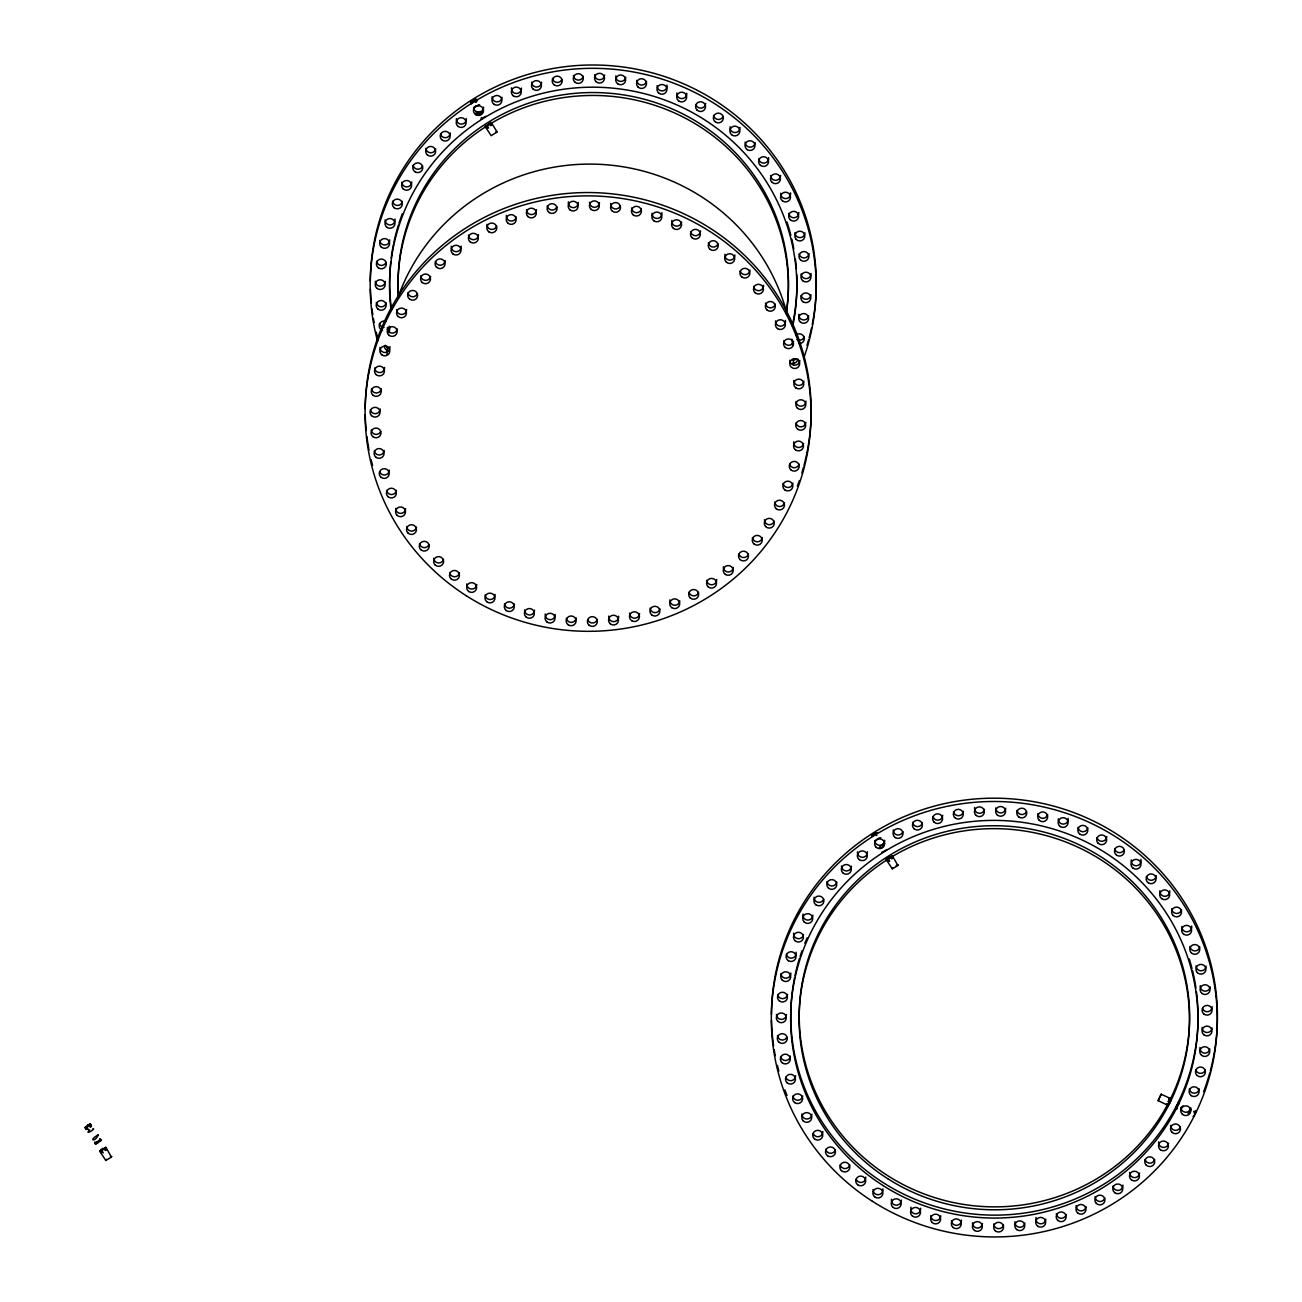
<?xml version="1.0" encoding="UTF-8"?>
<svg xmlns="http://www.w3.org/2000/svg" width="1302" height="1302" viewBox="0 0 1302 1302"><rect width="100%" height="100%" fill="white"/><g stroke="black" fill="none" stroke-linecap="round" stroke-linejoin="round"><path stroke-width="1.5" d="M473.619 107.48A4.996 4.883 2.3 0 0 476.304 111.581L477.541 112.021L477.395 115.341L476.174 114.918A4.996 4.883 2.3 0 1 473.602 109.531L473.814 107.415M87.755 1126.637L87.82 1125.058C97.145 1121.266 78.462 1132.594 87.82 1125.058M88.308 1129.599L86.99 1127.141M96.348 1141.903L97.406 1143.075L101.377 1140.015L99.815 1140.21M98.171 1142.57L98.236 1140.991L96.739 1142.131M99.766 1151.228L105.82 1147.241L111.435 1157.152L105.804 1160.456L99.766 1151.228L102.777 1148.364M103.249 1152.905L101.279 1149.503M473.602 109.531L474.807 106.731L479.592 104.746M474.791 107.285L475.8 105.967M476.174 114.918L476.304 111.581M483.416 110.165L481.187 114.202L478.697 114.755L478.827 112.135A4.996 4.883 2.3 0 0 483.595 107.057M488.608 128.133L487.29 125.676L485.207 126.571L491.163 135.685L497.12 131.99L491.18 122.469L485.125 126.44M874.244 835.054L874.293 833.475C883.619 829.683 864.935 840.994 874.293 833.475M886.239 859.629L892.293 855.658L897.924 865.553L892.293 868.873L886.239 859.629L889.25 856.781M889.738 861.322L888.42 858.864M1167.894 1101.459L1170.124 1102.094L1168.073 1105.414L1158.129 1100.662L1161.091 1094.201L1171.182 1098.807L1170.124 1102.094M1169.749 1102.973L1171.182 1098.807M1177.366 1106.195L1178.798 1102.029L1175.69 1108.62L1177.431 1104.617M1195.529 1111.387L1194.748 1114.496L1195.822 1110.85M884.546 843.354C882.561 850.304 873.658 849.636 884.53 843.338M1181.044 1107.384C1181.207 1114.333 1179.954 1108.1 1182.997 1105.886M1190.777 1109.613C1189.686 1115.423 1185.666 1114.87 1190.63 1109.922M477.395 115.341A4.996 4.883 2.3 0 0 483.449 111.012A4.996 4.883 2.3 0 0 478.257 105.706L478.322 104.957M1161.286 1094.168L1158.129 1100.662M1193.088 1116.53L1194.292 1115.277M874.944 840.604C874.358 842.166 878.573 837.04 880.901 837.788M1168.268 1104.503L1168.073 1105.414M1170.482 1101.232L1168.822 1100.434L1169.408 1098.969L1171.019 1099.734M105.804 1160.456L106.536 1159.317M892.196 868.743L893.009 867.718M793.634 381.307L794.008 380.428M491.277 122.616L487.29 125.676M105.918 1147.388L102.712 1149.943M892.391 855.805L889.185 858.36M1168.561 1103.819L1169.359 1102.224M1194.357 1113.763L1194.813 1112.917M483.416 110.149C483.644 113.388 475.035 113.274 478.697 114.755M1168.236 1105.284C1165.583 1104.975 1167.243 1102.68 1168.87 1104.438M470.575 102.467C472.919 104.469 481.48 94.297 470.575 102.467L471.536 103.932M96.136 1142.668L95.323 1143.97L97.406 1143.075M489.65 124.178L490.659 125.708L491.782 124.715L490.838 123.251M89.35 1125.644L90.343 1127.174L91.482 1126.181L90.05 1124.049M99.766 1141.577L99.017 1140.438L100.156 1139.445M104.306 1148.966L105.299 1150.48L106.439 1149.487L105.478 1148.022M890.78 857.367L891.772 858.897L892.912 857.904L891.951 856.439M89.789 1129.794C83.458 1136.141 96.332 1128.639 93.012 1128.622M485.776 116.317L480.666 119.198M886.89 849.506L883.163 851.899M896.101 865.57L898.347 864.902M475.783 106.471L478.257 105.706M475.751 101.019L476.874 100.612L475.914 99.147M485.5 126.554L486.46 128.019L487.583 127.612L486.574 126.099M495.704 131.99L497.218 131.714M85.2 1128.02L86.16 1129.501L87.267 1129.078L85.72 1126.735M100.14 1151.342L101.1 1152.807L102.223 1152.4L101.231 1150.87M110.361 1156.762L111.874 1156.502M886.629 859.759L887.59 861.224L888.696 860.801L887.704 859.287M882.561 852.208L881.698 852.257M91.026 1125.53L90.554 1123.919M477.541 112.021L478.827 112.135M1171.051 1098.953L1169.196 1098.546L1170.823 1099.311M1178.147 1103.087L1179.384 1103.673M1194.146 1111.176L1195.773 1111.957M1169.147 1099.653L1170.775 1100.434M1193.82 1111.957L1195.48 1112.754M1176.487 1107.644L1177.415 1108.767L1176.129 1108.165M1166.901 1104.161L1168.512 1104.942M475.409 99.261L476.841 101.393M474.758 99.505L476.337 101.882M490.317 123.69L491.277 125.187M474.709 100.872L475.702 102.386M471.682 101.41L472.675 102.939L471.064 101.963M481.301 117.571L482.049 118.71M485.972 126.392L486.948 127.873M891.431 856.879L892.407 858.376M875.823 834.061L876.816 835.575M887.101 859.58L888.078 861.078M100.97 1139.852L99.701 1138.811L100.938 1140.65M89.399 1124.277L90.977 1126.653M99.652 1139.917L100.417 1141.089M104.957 1148.478L105.934 1149.959M96.69 1143.498L94.834 1142.765L95.616 1143.953M85.232 1127.239L86.648 1129.355M94.867 1141.968L96.088 1143.791M100.628 1151.163L101.589 1152.661M100.173 1150.545L101.133 1152.01M1190.646 1107.888L1190.614 1108.686M775.308 304.196A4.996 4.883 2.3 0 1 765.462 303.106M750.001 270.067A4.996 4.883 2.3 0 1 740.138 270.897M763.542 285.236A4.996 4.883 2.3 0 1 759.18 290.655A4.996 4.883 2.3 0 1 753.614 286.391M734.865 254.997A4.996 4.883 2.3 0 1 729.511 260.14A4.996 4.883 2.3 0 1 724.986 254.264M785.432 320.422A4.996 4.883 2.3 0 1 780.777 326.167A4.996 4.883 2.3 0 1 775.536 320.894M792.951 483.156A4.996 4.883 2.3 0 1 783.055 483.514M784.536 502.686A4.996 4.883 2.3 0 1 774.657 502.084M578.267 202.461A4.996 4.883 2.3 0 1 572.978 207.653A4.996 4.883 2.3 0 1 568.388 201.859M774.185 521.305A4.996 4.883 2.3 0 1 764.404 519.742M762.305 537.58A4.996 4.883 2.3 0 1 752.393 537.58M733.335 567.444A4.996 4.883 2.3 0 1 728.013 571.985A4.996 4.883 2.3 0 1 723.375 566.777M748.487 553.855A4.996 4.883 2.3 0 1 738.836 554.147M716.67 579.471A4.996 4.883 2.3 0 1 712.161 584.777A4.996 4.883 2.3 0 1 706.709 580.383M698.621 592.345A4.996 4.883 2.3 0 1 688.97 592.296M679.823 600.906A4.996 4.883 2.3 0 1 674.338 605.235A4.996 4.883 2.3 0 1 669.895 599.88M659.951 608.831A4.996 4.883 2.3 0 1 650.072 608.115M599.506 202.575A4.996 4.883 2.3 0 1 594.363 207.295A4.996 4.883 2.3 0 1 589.513 202.266M620.305 205.976A4.996 4.883 2.3 0 1 610.719 203.47M641.447 208.955A4.996 4.883 2.3 0 1 631.584 207.994M661.888 212.649A4.996 4.883 2.3 0 1 657.298 218.459A4.996 4.883 2.3 0 1 651.993 213.251M700.557 230.91A4.996 4.883 2.3 0 1 690.727 232.098M681.646 222.105A4.996 4.883 2.3 0 1 675.884 226.092A4.996 4.883 2.3 0 1 671.783 220.477M718.004 243.995A4.996 4.883 2.3 0 1 708.402 242.986M793.504 358.896A4.996 4.883 2.3 0 0 791.111 367.018A4.996 4.883 2.3 0 0 799.509 364.983A4.996 4.883 2.3 0 0 793.504 358.896A203.258 198.441 2.3 0 1 793.357 364.869M405.638 508.659A4.996 4.883 2.3 0 1 400.495 513.379A4.996 4.883 2.3 0 1 395.645 508.35M396.475 490.398A4.996 4.883 2.3 0 1 386.58 490.398M389.347 470.087A4.996 4.883 2.3 0 1 379.582 471.633M799.835 360.394A4.996 4.883 2.3 0 1 794.757 365.178A4.996 4.883 2.3 0 1 789.842 360.215M793.602 341.336A4.996 4.883 2.3 0 1 783.706 340.847M803.904 381.226A4.996 4.883 2.3 0 1 794.008 381.356M805.954 401.081A4.996 4.883 2.3 0 1 801.186 406.175A4.996 4.883 2.3 0 1 795.961 401.504M803.578 443.396A4.996 4.883 2.3 0 1 797.882 447.465A4.996 4.883 2.3 0 1 793.699 441.883M805.84 422.304A4.996 4.883 2.3 0 1 795.961 423.02M799.168 464.163A4.996 4.883 2.3 0 1 789.517 464.228M555.173 614.43A4.996 4.883 2.3 0 1 549.949 619.687A4.996 4.883 2.3 0 1 545.278 613.942M576.233 617.929A4.996 4.883 2.3 0 1 566.337 618.417M534.52 610.166A4.996 4.883 2.3 0 1 529.426 614.951A4.996 4.883 2.3 0 1 524.527 609.971M514.388 603.916A4.996 4.883 2.3 0 1 504.476 604.03M495.102 594.477A4.996 4.883 2.3 0 1 490.333 599.555A4.996 4.883 2.3 0 1 485.125 594.9M476.76 584.468A4.996 4.883 2.3 0 1 471.503 589.074A4.996 4.883 2.3 0 1 466.783 583.914M459.525 572.75A4.996 4.883 2.3 0 1 449.629 572.489M443.575 559.388A4.996 4.883 2.3 0 1 433.745 558.184M429.058 544.562A4.996 4.883 2.3 0 1 419.456 543.683M416.542 527.196A4.996 4.883 2.3 0 1 406.647 526.594M365.211 408.812A222.984 217.711 2.3 0 1 616.969 194.421A222.984 217.711 2.3 0 1 804.001 465.4M803.497 467.304A222.984 217.711 2.3 0 1 801.837 473M799.379 480.519A222.984 217.711 2.3 0 1 797.361 486.102M372.584 465.449A222.984 217.711 2.3 0 1 371.119 459.687M369.036 450.036A222.984 217.711 2.3 0 1 366.871 436.382M366.204 430.49A222.984 217.711 2.3 0 1 365.26 414.72M461.136 246.111A4.996 4.883 2.3 0 1 456.253 251.693A4.996 4.883 2.3 0 1 451.224 246.241M478.469 234.62A4.996 4.883 2.3 0 1 473.716 239.698A4.996 4.883 2.3 0 1 468.492 235.027M496.68 226.109A4.996 4.883 2.3 0 1 486.932 224.302M516.259 216.946A4.996 4.883 2.3 0 1 510.547 220.998A4.996 4.883 2.3 0 1 506.38 215.416M536.473 209.687A4.996 4.883 2.3 0 1 531.525 214.586A4.996 4.883 2.3 0 1 526.48 209.736M556.898 206.937A4.996 4.883 2.3 0 1 547.279 206.041M384.204 450.443A4.996 4.883 2.3 0 1 374.309 451.045M380.705 431.613A4.996 4.883 2.3 0 1 371.184 430.034M380.2 408.909A4.996 4.883 2.3 0 1 370.37 410.097M384.611 367.424A4.996 4.883 2.3 0 1 379.907 372.567A4.996 4.883 2.3 0 1 374.634 367.961M381.323 388.696A4.996 4.883 2.3 0 1 371.428 388.924M389.835 346.592A4.996 4.883 2.3 0 1 385.408 352.5A4.996 4.883 2.3 0 1 379.972 347.422M406.615 309.502A4.996 4.883 2.3 0 1 401.716 314.466A4.996 4.883 2.3 0 1 396.622 309.681M397.256 328.901A4.996 4.883 2.3 0 1 391.609 333.035A4.996 4.883 2.3 0 1 387.378 327.502M417.486 293.617A4.996 4.883 2.3 0 1 407.868 292.852M430.604 276.415A4.996 4.883 2.3 0 1 420.709 275.926M445.186 260.514A4.996 4.883 2.3 0 1 435.356 261.604M639.575 613.535A4.996 4.883 2.3 0 1 634.383 618.19A4.996 4.883 2.3 0 1 629.598 613.096M597.325 619.361A4.996 4.883 2.3 0 1 587.674 619.54M618.613 616.204A4.996 4.883 2.3 0 1 613.6 621.656A4.996 4.883 2.3 0 1 608.718 616.074M387.003 354.307A203.258 198.441 2.3 0 1 387.491 346.397M389.103 332.645A203.258 198.441 2.3 0 1 390.095 326.786M397.745 298.093A203.258 198.441 2.3 0 1 599.18 164.312A203.258 198.441 2.3 0 1 787.564 315.849M791.909 339.204A203.258 198.441 2.3 0 1 792.544 345.111M391.121 310.413A203.649 198.815 2.3 0 1 601.264 87.364A203.649 198.815 2.3 0 1 792.592 326.737M796.726 274.543A203.649 198.815 2.3 0 1 792.706 323.824M391.495 309.469A203.649 198.815 2.3 0 1 390.763 261.995M391.218 258.056A203.649 198.815 2.3 0 1 393.481 244.353M393.888 242.416A203.649 198.815 2.3 0 1 398.396 225.132M398.982 223.244A203.649 198.815 2.3 0 1 402.269 213.87M786.961 222.007A203.649 198.815 2.3 0 1 790.884 235.353M791.828 239.21A203.649 198.815 2.3 0 1 793.829 248.942M795.343 258.74A203.649 198.815 2.3 0 1 796.368 268.603M398.656 297.035A195.202 190.564 2.3 0 1 601.036 92.702A195.202 190.564 2.3 0 1 786.164 312.789M398.396 298.044A195.202 190.564 2.3 0 1 600.922 95.616A195.202 190.564 2.3 0 1 786.327 313.815M377.58 341.205A222.984 217.711 2.3 0 1 601.817 68.501A222.984 217.711 2.3 0 1 803.708 358.148M370.321 281.248A222.984 217.711 2.3 0 1 615.065 66.076A222.984 217.711 2.3 0 1 812.253 324.377M811.455 328.234A222.984 217.711 2.3 0 1 809.128 337.836M808.607 339.741A222.984 217.711 2.3 0 1 806.963 345.437M378.247 339.789A222.984 217.711 2.3 0 1 376.245 332.124M374.162 322.473A222.984 217.711 2.3 0 1 373.446 318.583M372.811 314.693A222.984 217.711 2.3 0 1 371.981 308.818M371.33 302.927A222.984 217.711 2.3 0 1 370.435 289.142M450.313 132.95A4.996 4.883 2.3 0 1 440.467 134.041M795.766 335.265A4.996 4.883 2.3 0 1 803.92 336.811A4.996 4.883 2.3 0 1 799.363 343.582M797.947 358.929A4.996 4.883 2.3 0 1 792.511 363.323M388.208 350.743A4.996 4.883 2.3 0 1 384.35 346.137M389.2 326.2A4.996 4.883 2.3 0 1 387.491 329.552M382.593 330.48A4.996 4.883 2.3 0 1 379.484 324.279A4.996 4.883 2.3 0 1 385.815 321.252M388.354 347.422A4.996 4.883 2.3 0 1 385.246 345.242M384.009 327.404A4.996 4.883 2.3 0 1 379.435 323.482M386.206 302.845A4.996 4.883 2.3 0 1 376.311 302.471M385.311 281.346A4.996 4.883 2.3 0 1 380.298 286.196A4.996 4.883 2.3 0 1 375.318 281.281M386.141 262.369A4.996 4.883 2.3 0 1 376.538 261.36M389.737 239.861A4.996 4.883 2.3 0 1 385.034 245.004A4.996 4.883 2.3 0 1 379.761 240.398M394.962 219.029A4.996 4.883 2.3 0 1 390.519 224.937A4.996 4.883 2.3 0 1 385.099 219.859M402.383 201.338A4.996 4.883 2.3 0 1 392.488 201.224M411.741 181.938A4.996 4.883 2.3 0 1 406.842 186.902A4.996 4.883 2.3 0 1 401.748 182.117M422.613 166.054A4.996 4.883 2.3 0 1 412.994 165.289M435.714 148.851A4.996 4.883 2.3 0 1 425.819 148.363M723.131 116.431A4.996 4.883 2.3 0 1 713.529 115.422M739.992 127.433A4.996 4.883 2.3 0 1 734.637 132.576A4.996 4.883 2.3 0 1 730.113 126.717M466.246 118.563A4.996 4.883 2.3 0 1 461.38 124.129A4.996 4.883 2.3 0 1 456.351 118.677M502.035 97.292A4.996 4.883 2.3 0 1 496.778 101.882A4.996 4.883 2.3 0 1 492.058 96.739M521.418 88.097A4.996 4.883 2.3 0 1 516.324 93.5A4.996 4.883 2.3 0 1 511.507 87.852M541.599 82.124A4.996 4.883 2.3 0 1 536.636 87.022A4.996 4.883 2.3 0 1 531.607 82.172M562.008 79.373A4.996 4.883 2.3 0 1 552.406 78.478M583.312 76.167A4.996 4.883 2.3 0 1 573.417 75.565M604.633 75.011A4.996 4.883 2.3 0 1 599.49 79.731A4.996 4.883 2.3 0 1 594.64 74.702M625.757 77.176A4.996 4.883 2.3 0 1 620.159 81.375A4.996 4.883 2.3 0 1 615.846 75.907M646.557 81.391A4.996 4.883 2.3 0 1 636.711 80.431M667.015 85.086A4.996 4.883 2.3 0 1 662.425 90.896A4.996 4.883 2.3 0 1 657.119 85.688M686.805 93.272A4.996 4.883 2.3 0 1 681.662 98.61A4.996 4.883 2.3 0 1 676.91 92.914M705.684 103.346A4.996 4.883 2.3 0 1 695.854 104.534M796.303 358.896A4.996 4.883 2.3 0 1 792.641 360.003M755.127 142.504A4.996 4.883 2.3 0 1 749.919 147.159A4.996 4.883 2.3 0 1 745.135 142.064M768.668 157.672A4.996 4.883 2.3 0 1 764.307 163.092A4.996 4.883 2.3 0 1 758.74 158.828M780.582 175.379A4.996 4.883 2.3 0 1 775.683 180.343A4.996 4.883 2.3 0 1 770.589 175.558M790.558 192.859A4.996 4.883 2.3 0 1 785.903 198.604A4.996 4.883 2.3 0 1 780.663 193.331M798.777 212.503A4.996 4.883 2.3 0 1 794.22 217.76A4.996 4.883 2.3 0 1 788.817 213.284M804.962 232.83A4.996 4.883 2.3 0 1 799.884 237.615A4.996 4.883 2.3 0 1 794.969 232.651M809.03 253.662A4.996 4.883 2.3 0 1 799.119 253.792M811.081 273.518A4.996 4.883 2.3 0 1 806.312 278.612A4.996 4.883 2.3 0 1 801.088 273.941M810.967 294.74A4.996 4.883 2.3 0 1 801.088 295.456M808.705 315.833A4.996 4.883 2.3 0 1 802.992 319.901A4.996 4.883 2.3 0 1 798.826 314.319M804.294 336.6A4.996 4.883 2.3 0 1 797.003 339.61M771.451 1014.437A222.984 217.711 2.3 0 1 1023.209 800.063A222.984 217.711 2.3 0 1 1210.258 1071.041M1209.737 1072.946A222.984 217.711 2.3 0 1 1203.601 1091.727M787.026 1095.454A222.984 217.711 2.3 0 1 784.878 1089.92M778.84 1071.074A222.984 217.711 2.3 0 1 777.375 1065.329M775.276 1055.662A222.984 217.711 2.3 0 1 774.234 1049.835M773.632 1045.929A222.984 217.711 2.3 0 1 771.5 1020.361M1196.473 991.929A203.649 198.815 2.3 0 1 987.355 1215.01A203.649 198.815 2.3 0 1 794.611 977.542M795.001 975.605A203.649 198.815 2.3 0 1 799.509 958.321M800.112 956.433A203.649 198.815 2.3 0 1 802.016 950.786M804.831 943.348A203.649 198.815 2.3 0 1 807.142 937.847M1189.296 958.988A203.649 198.815 2.3 0 1 1191.997 968.542M1192.486 970.462A203.649 198.815 2.3 0 1 1195.92 987.99M1167.227 1105.235A195.202 190.564 2.3 0 1 830.481 1119.427A195.202 190.564 2.3 0 1 982.701 826.054A195.202 190.564 2.3 0 1 1169.863 1100.157M884.725 840.246A4.996 4.883 2.3 0 1 879.957 845.323A4.996 4.883 2.3 0 1 874.732 840.669M902.921 831.734A4.996 4.883 2.3 0 1 893.188 829.927M922.5 822.571A4.996 4.883 2.3 0 1 912.604 822.327M942.729 815.312A4.996 4.883 2.3 0 1 932.916 816.631M963.431 811.325A4.996 4.883 2.3 0 1 953.52 811.683M984.442 809.356A4.996 4.883 2.3 0 1 978.583 813.213A4.996 4.883 2.3 0 1 974.628 807.484M1005.746 808.2A4.996 4.883 2.3 0 1 1000.62 812.92A4.996 4.883 2.3 0 1 995.77 807.891M1026.546 811.602A4.996 4.883 2.3 0 1 1016.976 810.365M1047.687 814.58A4.996 4.883 2.3 0 1 1037.824 813.62M1068.128 818.274A4.996 4.883 2.3 0 1 1063.555 824.085A4.996 4.883 2.3 0 1 1058.249 818.877M1087.886 827.746A4.996 4.883 2.3 0 1 1077.991 827.372M1106.798 836.535A4.996 4.883 2.3 0 1 1096.984 837.739M1124.261 849.62A4.996 4.883 2.3 0 1 1114.658 848.627M1140.878 859.385A4.996 4.883 2.3 0 1 1136.418 865.765A4.996 4.883 2.3 0 1 1131.243 859.906M1156.241 875.693A4.996 4.883 2.3 0 1 1146.378 876.523M1169.782 890.877A4.996 4.883 2.3 0 1 1164.769 896.329A4.996 4.883 2.3 0 1 1159.887 890.747M1181.549 909.821A4.996 4.883 2.3 0 1 1171.702 908.747M1191.688 926.048A4.996 4.883 2.3 0 1 1187.033 931.793A4.996 4.883 2.3 0 1 1181.793 926.536M1199.842 946.961A4.996 4.883 2.3 0 1 1189.947 946.473M1206.075 966.035A4.996 4.883 2.3 0 1 1200.997 970.804A4.996 4.883 2.3 0 1 1196.082 965.84M1210.16 986.867A4.996 4.883 2.3 0 1 1204.61 991.131A4.996 4.883 2.3 0 1 1200.232 985.712M1212.195 1006.706A4.996 4.883 2.3 0 1 1202.446 1008.383M1212.097 1027.929A4.996 4.883 2.3 0 1 1206.824 1032.519A4.996 4.883 2.3 0 1 1202.12 1027.376M1209.818 1049.038A4.996 4.883 2.3 0 1 1204.122 1053.09A4.996 4.883 2.3 0 1 1199.956 1047.508M1205.424 1069.805A4.996 4.883 2.3 0 1 1195.773 1069.853M1199.207 1088.797A4.996 4.883 2.3 0 1 1189.296 1089.139M1190.793 1108.327A4.996 4.883 2.3 0 1 1180.898 1107.709M1180.426 1126.93A4.996 4.883 2.3 0 1 1170.644 1125.367M1168.545 1143.205A4.996 4.883 2.3 0 1 1162.946 1147.404A4.996 4.883 2.3 0 1 1158.65 1141.935M1154.728 1159.48A4.996 4.883 2.3 0 1 1145.093 1159.773M1139.592 1173.069A4.996 4.883 2.3 0 1 1134.27 1177.61A4.996 4.883 2.3 0 1 1129.615 1172.402M1122.91 1185.097A4.996 4.883 2.3 0 1 1118.402 1190.419A4.996 4.883 2.3 0 1 1112.966 1186.008M1104.861 1197.986A4.996 4.883 2.3 0 1 1095.047 1196.652M1086.063 1206.547A4.996 4.883 2.3 0 1 1080.579 1210.876A4.996 4.883 2.3 0 1 1076.136 1205.506M1066.192 1214.457A4.996 4.883 2.3 0 1 1056.313 1213.741M1045.832 1219.16A4.996 4.883 2.3 0 1 1039.972 1223.75A4.996 4.883 2.3 0 1 1036.066 1217.484M1024.853 1223.115A4.996 4.883 2.3 0 1 1019.206 1227.233A4.996 4.883 2.3 0 1 1014.958 1221.715M1003.582 1225.003A4.996 4.883 2.3 0 1 993.735 1223.913M982.473 1223.554A4.996 4.883 2.3 0 1 977.102 1228.03A4.996 4.883 2.3 0 1 972.513 1222.773M961.429 1220.055A4.996 4.883 2.3 0 1 956.856 1225.312A4.996 4.883 2.3 0 1 951.469 1220.837M940.76 1215.791A4.996 4.883 2.3 0 1 935.682 1220.576A4.996 4.883 2.3 0 1 930.767 1215.612M920.612 1208.272A4.996 4.883 2.3 0 1 916.396 1213.789A4.996 4.883 2.3 0 1 910.733 1209.656M910.7 1208.386A4.996 4.883 2.3 0 1 911.026 1207.149M901.342 1200.102A4.996 4.883 2.3 0 1 895.922 1205.164A4.996 4.883 2.3 0 1 891.479 1199.256M882.902 1188.84A4.996 4.883 2.3 0 1 878.394 1194.699A4.996 4.883 2.3 0 1 873.024 1189.556M865.814 1177.106A4.996 4.883 2.3 0 1 856.179 1179.368M849.815 1165.03A4.996 4.883 2.3 0 1 840.164 1165.078M835.298 1150.203A4.996 4.883 2.3 0 1 825.696 1149.308M822.864 1131.552A4.996 4.883 2.3 0 1 813.148 1133.472M811.895 1114.284A4.996 4.883 2.3 0 1 806.752 1119.004A4.996 4.883 2.3 0 1 801.902 1113.975M802.732 1096.024A4.996 4.883 2.3 0 1 792.82 1096.024M795.603 1075.712A4.996 4.883 2.3 0 1 785.822 1077.259M790.444 1056.068A4.996 4.883 2.3 0 1 780.565 1056.671M786.945 1037.255A4.996 4.883 2.3 0 1 777.424 1035.66M786.441 1014.535A4.996 4.883 2.3 0 1 781.412 1019.385A4.996 4.883 2.3 0 1 776.448 1014.47M787.58 994.321A4.996 4.883 2.3 0 1 777.668 994.565M790.851 973.05A4.996 4.883 2.3 0 1 786.148 978.193A4.996 4.883 2.3 0 1 780.875 973.603M796.075 952.218A4.996 4.883 2.3 0 1 792.3 958.028A4.996 4.883 2.3 0 1 786.327 954.317M803.513 934.527A4.996 4.883 2.3 0 1 797.849 938.661A4.996 4.883 2.3 0 1 793.618 933.143M812.855 915.127A4.996 4.883 2.3 0 1 807.321 920.058A4.996 4.883 2.3 0 1 803.025 914.037M823.727 899.243A4.996 4.883 2.3 0 1 814.043 897.208M836.844 882.04A4.996 4.883 2.3 0 1 826.949 881.552M851.443 866.156A4.996 4.883 2.3 0 1 846.365 870.94A4.996 4.883 2.3 0 1 841.45 865.96M867.376 851.752A4.996 4.883 2.3 0 1 862.494 857.318A4.996 4.883 2.3 0 1 857.465 851.866M98.073 1134.937C96.088 1141.887 87.185 1141.219 98.057 1134.937M766.862 309.86A4.996 4.883 2.3 0 0 775.178 307.532A4.996 4.883 2.3 0 0 768.929 301.657A4.996 4.883 2.3 0 0 766.862 309.86M755.355 292.966A4.996 4.883 2.3 0 0 763.395 289.841A4.996 4.883 2.3 0 0 756.592 284.617A4.996 4.883 2.3 0 0 755.355 292.966M742.205 277.277A4.996 4.883 2.3 0 0 749.871 273.387A4.996 4.883 2.3 0 0 742.563 268.847A4.996 4.883 2.3 0 0 742.205 277.277M726.418 262.239A4.996 4.883 2.3 0 0 734.637 259.586A4.996 4.883 2.3 0 0 728.176 253.955A4.996 4.883 2.3 0 0 726.418 262.239M777.554 328.641A4.996 4.883 2.3 0 0 785.366 325.012A4.996 4.883 2.3 0 0 778.238 320.211A4.996 4.883 2.3 0 0 777.554 328.641M765.625 526.561A4.996 4.883 2.3 0 0 774.055 524.625A4.996 4.883 2.3 0 0 768.115 518.473A4.996 4.883 2.3 0 0 765.625 526.561M784.96 490.008A4.996 4.883 2.3 0 0 792.82 486.492A4.996 4.883 2.3 0 0 785.757 481.594A4.996 4.883 2.3 0 0 784.96 490.008M776.236 508.757A4.996 4.883 2.3 0 0 784.406 506.022A4.996 4.883 2.3 0 0 777.88 500.456A4.996 4.883 2.3 0 0 776.236 508.757M569.869 209.785A4.996 4.883 2.3 0 0 578.055 207.051A4.996 4.883 2.3 0 0 571.529 201.501A4.996 4.883 2.3 0 0 569.869 209.785M754.183 544.138A4.996 4.883 2.3 0 0 762.175 540.9A4.996 4.883 2.3 0 0 755.29 535.757A4.996 4.883 2.3 0 0 754.183 544.138M740.073 559.616A4.996 4.883 2.3 0 0 748.357 557.175A4.996 4.883 2.3 0 0 742.042 551.381A4.996 4.883 2.3 0 0 740.073 559.616M725.442 574.475A4.996 4.883 2.3 0 0 733.205 570.764A4.996 4.883 2.3 0 0 726.011 566.044A4.996 4.883 2.3 0 0 725.442 574.475M708.369 587.007A4.996 4.883 2.3 0 0 716.474 584.077A4.996 4.883 2.3 0 0 709.818 578.674A4.996 4.883 2.3 0 0 708.369 587.007M690.109 597.813A4.996 4.883 2.3 0 0 698.49 595.681A4.996 4.883 2.3 0 0 692.387 589.66A4.996 4.883 2.3 0 0 690.109 597.813M671.783 607.66A4.996 4.883 2.3 0 0 679.693 604.242A4.996 4.883 2.3 0 0 672.695 599.262A4.996 4.883 2.3 0 0 671.783 607.66M651.602 614.804A4.996 4.883 2.3 0 0 659.805 612.168A4.996 4.883 2.3 0 0 653.344 606.52A4.996 4.883 2.3 0 0 651.602 614.804M590.75 209.069A4.996 4.883 2.3 0 0 599.164 207.148A4.996 4.883 2.3 0 0 593.224 200.996A4.996 4.883 2.3 0 0 590.75 209.069M612.51 211.298A4.996 4.883 2.3 0 0 620.501 208.06A4.996 4.883 2.3 0 0 613.633 202.917A4.996 4.883 2.3 0 0 612.51 211.298M633.016 214.716A4.996 4.883 2.3 0 0 641.3 212.275A4.996 4.883 2.3 0 0 634.985 206.497A4.996 4.883 2.3 0 0 633.016 214.716M654.076 220.966A4.996 4.883 2.3 0 0 661.839 217.255A4.996 4.883 2.3 0 0 654.646 212.535A4.996 4.883 2.3 0 0 654.076 220.966M691.883 237.615A4.996 4.883 2.3 0 0 700.248 235.483A4.996 4.883 2.3 0 0 694.161 229.477A4.996 4.883 2.3 0 0 691.883 237.615M673.394 228.371A4.996 4.883 2.3 0 0 681.499 225.441A4.996 4.883 2.3 0 0 674.843 220.038A4.996 4.883 2.3 0 0 673.394 228.371M710.274 249.496A4.996 4.883 2.3 0 0 718.183 246.078A4.996 4.883 2.3 0 0 711.185 241.098A4.996 4.883 2.3 0 0 710.274 249.496M785.318 347.488A4.996 4.883 2.3 0 0 793.455 344.656A4.996 4.883 2.3 0 0 786.864 339.187A4.996 4.883 2.3 0 0 785.318 347.488M795.831 387.882A4.996 4.883 2.3 0 0 803.773 384.562A4.996 4.883 2.3 0 0 796.84 379.5A4.996 4.883 2.3 0 0 795.831 387.882M797.459 408.21A4.996 4.883 2.3 0 0 805.71 405.671A4.996 4.883 2.3 0 0 799.314 399.974A4.996 4.883 2.3 0 0 797.459 408.21M797.996 429.432A4.996 4.883 2.3 0 0 805.71 425.624A4.996 4.883 2.3 0 0 798.468 421.002A4.996 4.883 2.3 0 0 797.996 429.432M795.376 449.76A4.996 4.883 2.3 0 0 803.448 446.732A4.996 4.883 2.3 0 0 796.71 441.411A4.996 4.883 2.3 0 0 795.376 449.76M790.705 469.729A4.996 4.883 2.3 0 0 799.037 467.499A4.996 4.883 2.3 0 0 792.869 461.559A4.996 4.883 2.3 0 0 790.705 469.729M527.847 216.506A4.996 4.883 2.3 0 0 536.18 214.277A4.996 4.883 2.3 0 0 530.012 208.336A4.996 4.883 2.3 0 0 527.847 216.506M549.184 212.535A4.996 4.883 2.3 0 0 557.044 209.02A4.996 4.883 2.3 0 0 549.981 204.121A4.996 4.883 2.3 0 0 549.184 212.535M453.063 254.036A4.996 4.883 2.3 0 0 461.022 250.716A4.996 4.883 2.3 0 0 454.072 245.655A4.996 4.883 2.3 0 0 453.063 254.036M469.989 241.749A4.996 4.883 2.3 0 0 478.225 239.21A4.996 4.883 2.3 0 0 471.845 233.497A4.996 4.883 2.3 0 0 469.989 241.749M466.181 595.681A222.984 217.711 2.3 0 0 810.707 425.9A222.984 217.711 2.3 0 0 487.273 219.192A222.984 217.711 2.3 0 0 466.181 595.681M489.064 231.984A4.996 4.883 2.3 0 0 496.778 228.175A4.996 4.883 2.3 0 0 489.536 223.553A4.996 4.883 2.3 0 0 489.064 231.984M508.057 223.293A4.996 4.883 2.3 0 0 516.129 220.266A4.996 4.883 2.3 0 0 509.391 214.944A4.996 4.883 2.3 0 0 508.057 223.293M631.779 620.761A4.996 4.883 2.3 0 0 639.445 616.855A4.996 4.883 2.3 0 0 632.137 612.314A4.996 4.883 2.3 0 0 631.779 620.761M610.443 623.935A4.996 4.883 2.3 0 0 618.466 620.81A4.996 4.883 2.3 0 0 611.663 615.569A4.996 4.883 2.3 0 0 610.443 623.935M588.878 625.025A4.996 4.883 2.3 0 0 597.195 622.698A4.996 4.883 2.3 0 0 590.945 616.822A4.996 4.883 2.3 0 0 588.878 625.025M568.29 624.879A4.996 4.883 2.3 0 0 576.102 621.249A4.996 4.883 2.3 0 0 568.974 616.448A4.996 4.883 2.3 0 0 568.29 624.879M546.84 621.868A4.996 4.883 2.3 0 0 554.977 619.02A4.996 4.883 2.3 0 0 548.37 613.551A4.996 4.883 2.3 0 0 546.84 621.868M525.796 616.774A4.996 4.883 2.3 0 0 534.194 614.756A4.996 4.883 2.3 0 0 528.173 608.652A4.996 4.883 2.3 0 0 525.796 616.774M506.299 610.573A4.996 4.883 2.3 0 0 514.257 607.237A4.996 4.883 2.3 0 0 507.308 602.175A4.996 4.883 2.3 0 0 506.299 610.573M486.606 601.605A4.996 4.883 2.3 0 0 494.858 599.066A4.996 4.883 2.3 0 0 488.462 593.354A4.996 4.883 2.3 0 0 486.606 601.605M468.915 591.596A4.996 4.883 2.3 0 0 476.63 587.804A4.996 4.883 2.3 0 0 469.387 583.166A4.996 4.883 2.3 0 0 468.915 591.596M451.322 579.097A4.996 4.883 2.3 0 0 459.394 576.07A4.996 4.883 2.3 0 0 452.657 570.748A4.996 4.883 2.3 0 0 451.322 579.097M435.096 564.954A4.996 4.883 2.3 0 0 443.445 562.724A4.996 4.883 2.3 0 0 437.277 556.784A4.996 4.883 2.3 0 0 435.096 564.954M421.36 550.176A4.996 4.883 2.3 0 0 429.221 546.645A4.996 4.883 2.3 0 0 422.141 541.762A4.996 4.883 2.3 0 0 421.36 550.176M408.226 533.267A4.996 4.883 2.3 0 0 416.396 530.516A4.996 4.883 2.3 0 0 409.87 524.966A4.996 4.883 2.3 0 0 408.226 533.267M396.882 515.153A4.996 4.883 2.3 0 0 405.296 513.232A4.996 4.883 2.3 0 0 399.372 507.08A4.996 4.883 2.3 0 0 396.882 515.153M388.354 496.957A4.996 4.883 2.3 0 0 396.345 493.718A4.996 4.883 2.3 0 0 389.477 488.575A4.996 4.883 2.3 0 0 388.354 496.957M380.802 477.102A4.996 4.883 2.3 0 0 389.086 474.677A4.996 4.883 2.3 0 0 382.772 468.883A4.996 4.883 2.3 0 0 380.802 477.102M376.294 457.474A4.996 4.883 2.3 0 0 384.074 453.763A4.996 4.883 2.3 0 0 376.88 449.044A4.996 4.883 2.3 0 0 376.294 457.474M372.844 436.658A4.996 4.883 2.3 0 0 380.949 433.729A4.996 4.883 2.3 0 0 374.276 428.342A4.996 4.883 2.3 0 0 372.844 436.658M371.509 415.631A4.996 4.883 2.3 0 0 379.891 413.499A4.996 4.883 2.3 0 0 373.788 407.477A4.996 4.883 2.3 0 0 371.509 415.631M373.283 395.434A4.996 4.883 2.3 0 0 381.193 392.016A4.996 4.883 2.3 0 0 374.195 387.036A4.996 4.883 2.3 0 0 373.283 395.434M376.164 374.65A4.996 4.883 2.3 0 0 384.383 372.014A4.996 4.883 2.3 0 0 377.922 366.383A4.996 4.883 2.3 0 0 376.164 374.65M382.153 355.072A4.996 4.883 2.3 0 0 389.819 351.182A4.996 4.883 2.3 0 0 382.511 346.641A4.996 4.883 2.3 0 0 382.153 355.072M389.103 335.363A4.996 4.883 2.3 0 0 397.126 332.222A4.996 4.883 2.3 0 0 390.323 326.997A4.996 4.883 2.3 0 0 389.103 335.363M398.021 316.419A4.996 4.883 2.3 0 0 406.338 314.091A4.996 4.883 2.3 0 0 400.105 308.232A4.996 4.883 2.3 0 0 398.021 316.419M409.805 299.314A4.996 4.883 2.3 0 0 417.633 295.7A4.996 4.883 2.3 0 0 410.504 290.883A4.996 4.883 2.3 0 0 409.805 299.314M422.32 282.567A4.996 4.883 2.3 0 0 430.457 279.735A4.996 4.883 2.3 0 0 423.866 274.266A4.996 4.883 2.3 0 0 422.32 282.567M436.479 267.138A4.996 4.883 2.3 0 0 444.861 265.103A4.996 4.883 2.3 0 0 438.855 259.017A4.996 4.883 2.3 0 0 436.479 267.138M441.59 139.574A4.996 4.883 2.3 0 0 449.987 137.54A4.996 4.883 2.3 0 0 443.982 131.453A4.996 4.883 2.3 0 0 441.59 139.574M458.19 126.489A4.996 4.883 2.3 0 0 466.132 123.153A4.996 4.883 2.3 0 0 459.199 118.091A4.996 4.883 2.3 0 0 458.19 126.489M494.19 104.42A4.996 4.883 2.3 0 0 501.905 100.612A4.996 4.883 2.3 0 0 494.662 95.99A4.996 4.883 2.3 0 0 494.19 104.42M513.183 95.73A4.996 4.883 2.3 0 0 521.239 92.702A4.996 4.883 2.3 0 0 514.502 87.397A4.996 4.883 2.3 0 0 513.183 95.73M532.957 88.943A4.996 4.883 2.3 0 0 541.307 86.713A4.996 4.883 2.3 0 0 535.138 80.773A4.996 4.883 2.3 0 0 532.957 88.943M554.31 84.972A4.996 4.883 2.3 0 0 562.171 81.456A4.996 4.883 2.3 0 0 555.108 76.558A4.996 4.883 2.3 0 0 554.31 84.972M574.996 82.238A4.996 4.883 2.3 0 0 583.182 79.487A4.996 4.883 2.3 0 0 576.64 73.937A4.996 4.883 2.3 0 0 574.996 82.238M595.86 81.521A4.996 4.883 2.3 0 0 604.291 79.585A4.996 4.883 2.3 0 0 598.35 73.433A4.996 4.883 2.3 0 0 595.86 81.521M617.636 83.735A4.996 4.883 2.3 0 0 625.627 80.496A4.996 4.883 2.3 0 0 618.759 75.353A4.996 4.883 2.3 0 0 617.636 83.735M638.143 87.153A4.996 4.883 2.3 0 0 646.427 84.711A4.996 4.883 2.3 0 0 640.112 78.934A4.996 4.883 2.3 0 0 638.143 87.153M659.186 93.402A4.996 4.883 2.3 0 0 666.966 89.692A4.996 4.883 2.3 0 0 659.772 84.972A4.996 4.883 2.3 0 0 659.186 93.402M678.521 100.807A4.996 4.883 2.3 0 0 686.626 97.878A4.996 4.883 2.3 0 0 679.953 92.475A4.996 4.883 2.3 0 0 678.521 100.807M697.009 110.068A4.996 4.883 2.3 0 0 705.375 107.936A4.996 4.883 2.3 0 0 699.288 101.914A4.996 4.883 2.3 0 0 697.009 110.068M715.4 121.949A4.996 4.883 2.3 0 0 723.31 118.515A4.996 4.883 2.3 0 0 716.295 113.534A4.996 4.883 2.3 0 0 715.4 121.949M731.545 134.676A4.996 4.883 2.3 0 0 739.764 132.039A4.996 4.883 2.3 0 0 733.303 126.392A4.996 4.883 2.3 0 0 731.545 134.676M747.315 149.714A4.996 4.883 2.3 0 0 754.997 145.824A4.996 4.883 2.3 0 0 747.69 141.283A4.996 4.883 2.3 0 0 747.315 149.714M760.482 165.403A4.996 4.883 2.3 0 0 768.522 162.278A4.996 4.883 2.3 0 0 761.703 157.054A4.996 4.883 2.3 0 0 760.482 165.403M771.988 182.296A4.996 4.883 2.3 0 0 780.305 179.969A4.996 4.883 2.3 0 0 774.055 174.094A4.996 4.883 2.3 0 0 771.988 182.296M782.681 201.078A4.996 4.883 2.3 0 0 790.493 197.465A4.996 4.883 2.3 0 0 783.365 192.647A4.996 4.883 2.3 0 0 782.681 201.078M790.444 219.94A4.996 4.883 2.3 0 0 798.582 217.092A4.996 4.883 2.3 0 0 791.974 211.624A4.996 4.883 2.3 0 0 790.444 219.94M796.238 239.454A4.996 4.883 2.3 0 0 804.636 237.42A4.996 4.883 2.3 0 0 798.614 231.333A4.996 4.883 2.3 0 0 796.238 239.454M800.958 260.319A4.996 4.883 2.3 0 0 808.9 256.999A4.996 4.883 2.3 0 0 801.967 251.937A4.996 4.883 2.3 0 0 800.958 260.319M802.585 280.646A4.996 4.883 2.3 0 0 810.837 278.123A4.996 4.883 2.3 0 0 804.441 272.411A4.996 4.883 2.3 0 0 802.585 280.646M803.122 301.869A4.996 4.883 2.3 0 0 810.837 298.06A4.996 4.883 2.3 0 0 803.594 293.438A4.996 4.883 2.3 0 0 803.122 301.869M800.502 322.196A4.996 4.883 2.3 0 0 808.575 319.169A4.996 4.883 2.3 0 0 801.837 313.847A4.996 4.883 2.3 0 0 800.502 322.196M377.954 309.095A4.996 4.883 2.3 0 0 386.076 306.165A4.996 4.883 2.3 0 0 379.403 300.778A4.996 4.883 2.3 0 0 377.954 309.095M376.636 288.067A4.996 4.883 2.3 0 0 385.001 285.935A4.996 4.883 2.3 0 0 378.915 279.914A4.996 4.883 2.3 0 0 376.636 288.067M378.41 267.87A4.996 4.883 2.3 0 0 386.32 264.452A4.996 4.883 2.3 0 0 379.321 259.472A4.996 4.883 2.3 0 0 378.41 267.87M381.291 247.087A4.996 4.883 2.3 0 0 389.51 244.45A4.996 4.883 2.3 0 0 383.048 238.819A4.996 4.883 2.3 0 0 381.291 247.087M387.264 227.508A4.996 4.883 2.3 0 0 394.945 223.619A4.996 4.883 2.3 0 0 387.638 219.078A4.996 4.883 2.3 0 0 387.264 227.508M394.229 207.799A4.996 4.883 2.3 0 0 402.253 204.674A4.996 4.883 2.3 0 0 395.45 199.434A4.996 4.883 2.3 0 0 394.229 207.799M403.148 188.855A4.996 4.883 2.3 0 0 411.465 186.528A4.996 4.883 2.3 0 0 405.215 180.669A4.996 4.883 2.3 0 0 403.148 188.855M414.931 171.75A4.996 4.883 2.3 0 0 422.743 168.137A4.996 4.883 2.3 0 0 415.631 163.32A4.996 4.883 2.3 0 0 414.931 171.75M427.447 155.003A4.996 4.883 2.3 0 0 435.584 152.171A4.996 4.883 2.3 0 0 428.993 146.703A4.996 4.883 2.3 0 0 427.447 155.003M872.421 1201.307A222.984 217.711 2.3 0 0 1216.947 1031.526A222.984 217.711 2.3 0 0 893.514 824.817A222.984 217.711 2.3 0 0 872.421 1201.307M883 1185.52A203.649 198.815 2.3 0 0 1197.645 1030.468A203.649 198.815 2.3 0 0 902.27 841.678A203.649 198.815 2.3 0 0 883 1185.52M887.622 1178.619A195.202 190.564 2.3 0 0 1189.198 1029.996A195.202 190.564 2.3 0 0 906.078 849.05A195.202 190.564 2.3 0 0 887.622 1178.619M859.32 859.678A4.996 4.883 2.3 0 0 867.262 856.342A4.996 4.883 2.3 0 0 860.329 851.28A4.996 4.883 2.3 0 0 859.32 859.678M876.23 847.374A4.996 4.883 2.3 0 0 884.481 844.835A4.996 4.883 2.3 0 0 878.085 839.123A4.996 4.883 2.3 0 0 876.23 847.374M895.304 837.609A4.996 4.883 2.3 0 0 903.018 833.817A4.996 4.883 2.3 0 0 895.776 829.179A4.996 4.883 2.3 0 0 895.304 837.609M914.297 828.935A4.996 4.883 2.3 0 0 922.369 825.891A4.996 4.883 2.3 0 0 915.631 820.585A4.996 4.883 2.3 0 0 914.297 828.935M934.087 822.132A4.996 4.883 2.3 0 0 942.436 819.902A4.996 4.883 2.3 0 0 936.268 813.962A4.996 4.883 2.3 0 0 934.087 822.132M955.424 818.161A4.996 4.883 2.3 0 0 963.285 814.645A4.996 4.883 2.3 0 0 956.221 809.746A4.996 4.883 2.3 0 0 955.424 818.161M976.126 815.426A4.996 4.883 2.3 0 0 984.296 812.692A4.996 4.883 2.3 0 0 977.769 807.126A4.996 4.883 2.3 0 0 976.126 815.426M996.99 814.71A4.996 4.883 2.3 0 0 1005.404 812.773A4.996 4.883 2.3 0 0 999.48 806.622A4.996 4.883 2.3 0 0 996.99 814.71M1018.75 816.924A4.996 4.883 2.3 0 0 1026.741 813.701A4.996 4.883 2.3 0 0 1019.873 808.542A4.996 4.883 2.3 0 0 1018.75 816.924M1039.273 820.341A4.996 4.883 2.3 0 0 1047.557 817.916A4.996 4.883 2.3 0 0 1041.242 812.122A4.996 4.883 2.3 0 0 1039.273 820.341M1060.316 826.591A4.996 4.883 2.3 0 0 1068.079 822.88A4.996 4.883 2.3 0 0 1060.902 818.161A4.996 4.883 2.3 0 0 1060.316 826.591M1079.651 833.996A4.996 4.883 2.3 0 0 1087.756 831.067A4.996 4.883 2.3 0 0 1081.083 825.663A4.996 4.883 2.3 0 0 1079.651 833.996M1098.123 843.257A4.996 4.883 2.3 0 0 1106.488 841.125A4.996 4.883 2.3 0 0 1100.402 835.103A4.996 4.883 2.3 0 0 1098.123 843.257M1116.514 855.137A4.996 4.883 2.3 0 0 1124.423 851.703A4.996 4.883 2.3 0 0 1117.425 846.723A4.996 4.883 2.3 0 0 1116.514 855.137M1132.675 867.864A4.996 4.883 2.3 0 0 1140.894 865.228A4.996 4.883 2.3 0 0 1134.433 859.597A4.996 4.883 2.3 0 0 1132.675 867.864M1148.445 882.919A4.996 4.883 2.3 0 0 1156.111 879.013A4.996 4.883 2.3 0 0 1148.803 874.472A4.996 4.883 2.3 0 0 1148.445 882.919M1161.612 898.608A4.996 4.883 2.3 0 0 1169.635 895.467A4.996 4.883 2.3 0 0 1162.832 890.242A4.996 4.883 2.3 0 0 1161.612 898.608M1173.102 915.485A4.996 4.883 2.3 0 0 1181.419 913.158A4.996 4.883 2.3 0 0 1175.185 907.282A4.996 4.883 2.3 0 0 1173.102 915.485M1183.795 934.266A4.996 4.883 2.3 0 0 1191.623 930.653A4.996 4.883 2.3 0 0 1184.494 925.836A4.996 4.883 2.3 0 0 1183.795 934.266M1191.558 953.129A4.996 4.883 2.3 0 0 1199.712 950.281A4.996 4.883 2.3 0 0 1193.104 944.813A4.996 4.883 2.3 0 0 1191.558 953.129M1197.352 972.643A4.996 4.883 2.3 0 0 1205.75 970.608A4.996 4.883 2.3 0 0 1199.744 964.522A4.996 4.883 2.3 0 0 1197.352 972.643M1202.072 993.507A4.996 4.883 2.3 0 0 1210.014 990.187A4.996 4.883 2.3 0 0 1203.081 985.126A4.996 4.883 2.3 0 0 1202.072 993.507M1203.699 1013.851A4.996 4.883 2.3 0 0 1211.95 1011.312A4.996 4.883 2.3 0 0 1205.571 1005.6A4.996 4.883 2.3 0 0 1203.699 1013.851M1204.236 1035.057A4.996 4.883 2.3 0 0 1211.967 1031.249A4.996 4.883 2.3 0 0 1204.708 1026.627A4.996 4.883 2.3 0 0 1204.236 1035.057M1201.616 1055.385A4.996 4.883 2.3 0 0 1209.688 1052.358A4.996 4.883 2.3 0 0 1202.95 1047.036A4.996 4.883 2.3 0 0 1201.616 1055.385M1196.945 1075.354A4.996 4.883 2.3 0 0 1205.278 1073.125A4.996 4.883 2.3 0 0 1199.126 1067.184A4.996 4.883 2.3 0 0 1196.945 1075.354M1191.216 1095.633A4.996 4.883 2.3 0 0 1199.061 1092.118A4.996 4.883 2.3 0 0 1191.997 1087.219A4.996 4.883 2.3 0 0 1191.216 1095.633M1182.476 1114.382A4.996 4.883 2.3 0 0 1190.663 1111.648A4.996 4.883 2.3 0 0 1184.12 1106.098A4.996 4.883 2.3 0 0 1182.476 1114.382M1171.865 1132.187A4.996 4.883 2.3 0 0 1180.296 1130.25A4.996 4.883 2.3 0 0 1174.355 1124.098A4.996 4.883 2.3 0 0 1171.865 1132.187M1160.424 1149.764A4.996 4.883 2.3 0 0 1168.415 1146.541A4.996 4.883 2.3 0 0 1161.547 1141.382A4.996 4.883 2.3 0 0 1160.424 1149.764M1146.313 1165.241A4.996 4.883 2.3 0 0 1154.597 1162.8A4.996 4.883 2.3 0 0 1148.283 1157.022A4.996 4.883 2.3 0 0 1146.313 1165.241M1131.682 1180.117A4.996 4.883 2.3 0 0 1139.445 1176.406A4.996 4.883 2.3 0 0 1132.268 1171.686A4.996 4.883 2.3 0 0 1131.682 1180.117M1114.626 1192.632A4.996 4.883 2.3 0 0 1122.731 1189.702A4.996 4.883 2.3 0 0 1116.058 1184.299A4.996 4.883 2.3 0 0 1114.626 1192.632M1096.365 1203.439A4.996 4.883 2.3 0 0 1104.731 1201.307A4.996 4.883 2.3 0 0 1098.644 1195.285A4.996 4.883 2.3 0 0 1096.365 1203.439M1078.04 1213.285A4.996 4.883 2.3 0 0 1085.933 1209.867A4.996 4.883 2.3 0 0 1078.935 1204.887A4.996 4.883 2.3 0 0 1078.04 1213.285M1057.842 1220.43A4.996 4.883 2.3 0 0 1066.061 1217.793A4.996 4.883 2.3 0 0 1059.6 1212.162A4.996 4.883 2.3 0 0 1057.842 1220.43M1038.019 1226.386A4.996 4.883 2.3 0 0 1045.685 1222.48A4.996 4.883 2.3 0 0 1038.378 1217.94A4.996 4.883 2.3 0 0 1038.019 1226.386M1016.683 1229.56A4.996 4.883 2.3 0 0 1024.723 1226.435A4.996 4.883 2.3 0 0 1017.904 1221.211A4.996 4.883 2.3 0 0 1016.683 1229.56M995.135 1230.65A4.996 4.883 2.3 0 0 1003.435 1228.323A4.996 4.883 2.3 0 0 997.202 1222.464A4.996 4.883 2.3 0 0 995.135 1230.65M974.531 1230.504A4.996 4.883 2.3 0 0 982.343 1226.891A4.996 4.883 2.3 0 0 975.214 1222.073A4.996 4.883 2.3 0 0 974.531 1230.504M953.08 1227.493A4.996 4.883 2.3 0 0 961.218 1224.645A4.996 4.883 2.3 0 0 954.626 1219.177A4.996 4.883 2.3 0 0 953.08 1227.493M932.037 1222.415A4.996 4.883 2.3 0 0 940.435 1220.381A4.996 4.883 2.3 0 0 934.429 1214.294A4.996 4.883 2.3 0 0 932.037 1222.415M912.556 1216.198A4.996 4.883 2.3 0 0 920.498 1212.862A4.996 4.883 2.3 0 0 913.565 1207.8A4.996 4.883 2.3 0 0 912.556 1216.198M892.846 1207.231A4.996 4.883 2.3 0 0 901.098 1204.692A4.996 4.883 2.3 0 0 894.718 1198.979A4.996 4.883 2.3 0 0 892.846 1207.231M875.156 1197.238A4.996 4.883 2.3 0 0 882.87 1193.429A4.996 4.883 2.3 0 0 875.628 1188.791A4.996 4.883 2.3 0 0 875.156 1197.238M857.579 1184.722A4.996 4.883 2.3 0 0 865.635 1181.695A4.996 4.883 2.3 0 0 858.897 1176.39A4.996 4.883 2.3 0 0 857.579 1184.722M841.352 1170.579A4.996 4.883 2.3 0 0 849.685 1168.35A4.996 4.883 2.3 0 0 843.517 1162.409A4.996 4.883 2.3 0 0 841.352 1170.579M827.6 1155.802A4.996 4.883 2.3 0 0 835.461 1152.286A4.996 4.883 2.3 0 0 828.397 1147.388A4.996 4.883 2.3 0 0 827.6 1155.802M814.466 1138.892A4.996 4.883 2.3 0 0 822.652 1136.158A4.996 4.883 2.3 0 0 816.11 1130.592A4.996 4.883 2.3 0 0 814.466 1138.892M803.122 1120.794A4.996 4.883 2.3 0 0 811.553 1118.857A4.996 4.883 2.3 0 0 805.612 1112.705A4.996 4.883 2.3 0 0 803.122 1120.794M794.611 1102.582A4.996 4.883 2.3 0 0 802.585 1099.344A4.996 4.883 2.3 0 0 795.717 1094.201A4.996 4.883 2.3 0 0 794.611 1102.582M787.059 1082.743A4.996 4.883 2.3 0 0 795.343 1080.302A4.996 4.883 2.3 0 0 789.028 1074.508A4.996 4.883 2.3 0 0 787.059 1082.743M782.551 1063.099A4.996 4.883 2.3 0 0 790.314 1059.389A4.996 4.883 2.3 0 0 783.12 1054.669A4.996 4.883 2.3 0 0 782.551 1063.099M779.084 1042.3A4.996 4.883 2.3 0 0 787.189 1039.354A4.996 4.883 2.3 0 0 780.516 1033.967A4.996 4.883 2.3 0 0 779.084 1042.3M777.766 1021.256A4.996 4.883 2.3 0 0 786.131 1019.124A4.996 4.883 2.3 0 0 780.044 1013.102A4.996 4.883 2.3 0 0 777.766 1021.256M779.54 1001.075A4.996 4.883 2.3 0 0 787.433 997.641A4.996 4.883 2.3 0 0 780.435 992.661A4.996 4.883 2.3 0 0 779.54 1001.075M782.404 980.292A4.996 4.883 2.3 0 0 790.623 977.656A4.996 4.883 2.3 0 0 784.162 972.008A4.996 4.883 2.3 0 0 782.404 980.292M788.394 960.713A4.996 4.883 2.3 0 0 796.059 956.807A4.996 4.883 2.3 0 0 788.752 952.267A4.996 4.883 2.3 0 0 788.394 960.713M795.343 940.988A4.996 4.883 2.3 0 0 803.383 937.863A4.996 4.883 2.3 0 0 796.564 932.623A4.996 4.883 2.3 0 0 795.343 940.988M804.278 922.06A4.996 4.883 2.3 0 0 812.578 919.717A4.996 4.883 2.3 0 0 806.345 913.858A4.996 4.883 2.3 0 0 804.278 922.06M816.061 904.939A4.996 4.883 2.3 0 0 823.873 901.326A4.996 4.883 2.3 0 0 816.745 896.508A4.996 4.883 2.3 0 0 816.061 904.939M828.56 888.192A4.996 4.883 2.3 0 0 836.714 885.36A4.996 4.883 2.3 0 0 830.106 879.892A4.996 4.883 2.3 0 0 828.56 888.192M842.719 872.763A4.996 4.883 2.3 0 0 851.117 870.729A4.996 4.883 2.3 0 0 845.096 864.642A4.996 4.883 2.3 0 0 842.719 872.763"/></g></svg>
